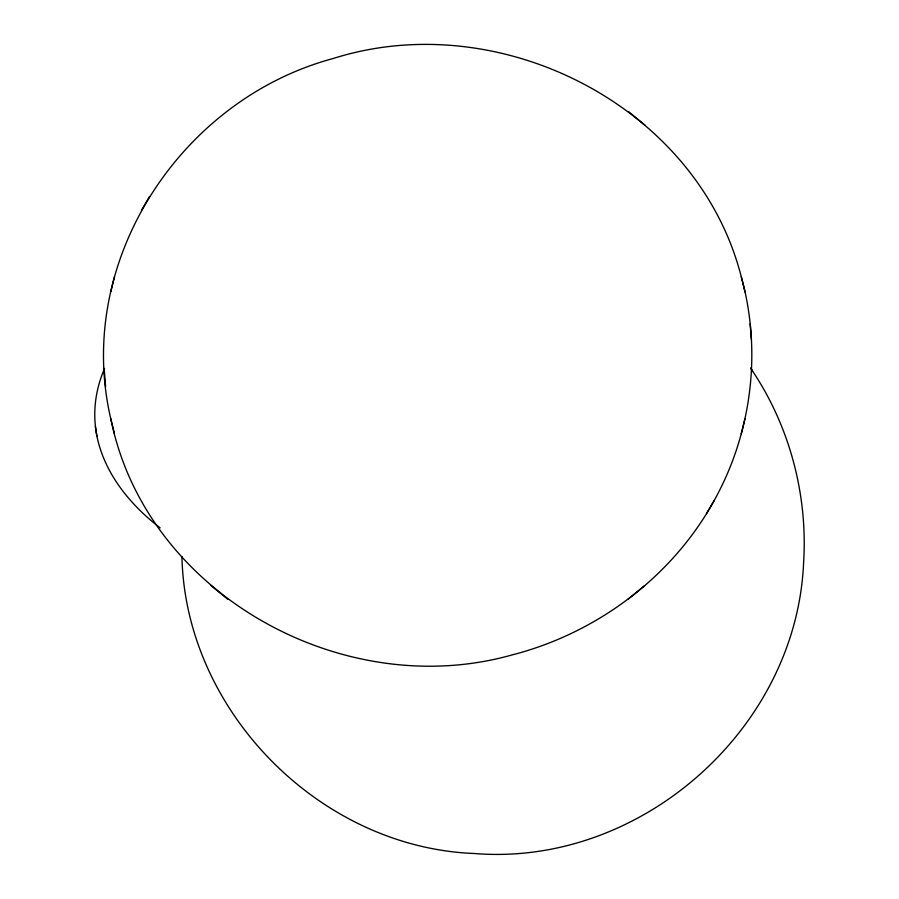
<?xml version="1.0" encoding="UTF-8"?>
<svg xmlns="http://www.w3.org/2000/svg" width="899" height="899" viewBox="0 0 899 899"><rect width="100%" height="100%" fill="white"/><g stroke="black" fill="none" stroke-linecap="round" stroke-linejoin="round"><path stroke-width="1.35" d="M110.791 418.664C145.784 593.677 342.654 702.58 511.632 655.045C598.97 632.784 676.969 573.506 718.245 492.933C752.452 427.115 761.206 348.452 741.315 276.903C697.658 105.711 499.226 5.81 333.315 58.469C177.283 100.328 70.931 267.621 112.566 425.957M110.813 291.658L112.589 284.5M112.723 283.882L114.488 276.768M741.237 433.857L743.001 426.744M743.147 426.104L744.911 418.945M104.587 368.421C96.092 387.963 92.653 409.899 96.081 431.014M141.435 210.321L145.301 203.725M145.739 202.96L149.549 196.465M710.525 506.643L714.402 500.046M706.445 513.632L710.266 507.126M628.131 599.195L644.628 585.631M160.134 527.859C127.77 503.137 100.07 468.019 95.384 426.384M645.1 125.287L628.468 111.566M210.973 585.485L227.705 599.262M750.744 368.365C789.266 424.789 807.898 494.214 803.616 562.336L803.616 562.381C796.705 728.808 640.549 867.007 474.481 853.511C319.909 847.622 185.25 711.244 181.935 556.503M750.968 367.893L752.452 371.579M743.215 284.646L744.979 291.939M741.315 276.903L743.08 284.151M112.712 426.474L114.465 433.723M96.171 431.475L96.878 436.094M104.385 371.186L105.599 386.604M750.148 323.876L750.71 331.135M750.8 331.956L751.362 339.238"/></g></svg>
